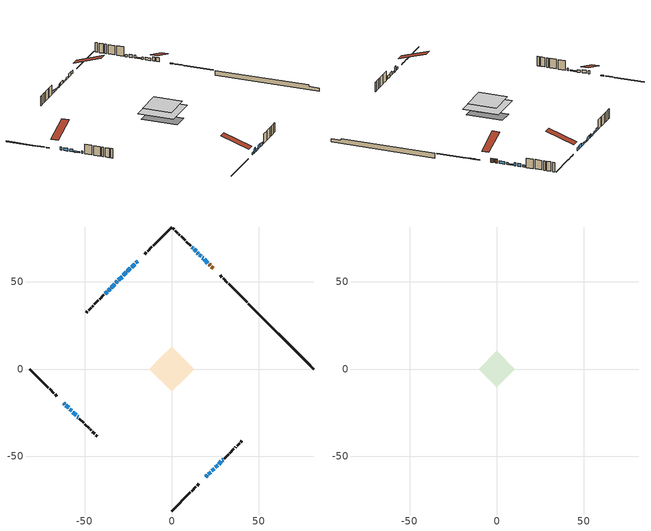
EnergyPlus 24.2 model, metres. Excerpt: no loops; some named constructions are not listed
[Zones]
conditioned space
 floor outside (Floor1 construction): -0.65,0 0,0.65 0.65,0 0,-0.65 z0.31
 floor outside (Floor2 construction): -5.39,0 0,5.39 5.39,0 0,-5.39 z0.31
 floor adiabatic (AdiabaticFloorConstruction): -12.8,0 0,12.8 12.8,0 0,-12.8 z2.75
 floor foundation (Slab1 construction): -9.38,3.66 -3.66,9.38 9.38,-3.66 3.66,-9.38 z-2.13
 wall outside (RimJoist1 construction): 0,-81.46 10.68,-70.78 / -81.46,0 -70.78,-10.68 / 0,81.46 -10.68,70.78 / 43.3,38.16 32.62,48.84 z0.31:0.61
 wall outside (RimJoist2 construction): 11.34,-70.12 13.88,-67.58 / -70.12,-11.34 -67.58,-13.88 / -11.34,70.12 -13.88,67.58 / 31.97,49.5 29.42,52.04 z0.31:0.61
 wall outside (RimJoist4 construction): 14.54,-66.92 15.59,-65.87 / -66.92,-14.54 -65.87,-15.59 / -14.54,66.92 -15.59,65.87 / 28.76,52.7 27.71,53.75 z0.31:0.61
 wall outside (AdiabaticWallConstruction 1): 23.74,57.72 22.7,58.76 / 22.05,59.42 21.42,60.05 z0.31:2.34
 wall outside (AdiabaticWallConstruction): 19.56,-61.9 20.4,-61.06 / 20.76,60.7 18.6,62.86 / -58.5,-22.96 -57.42,-24.04 / 29.08,-52.39 29.46,-52.01 / -54.17,-27.29 -53.64,-27.82 z0.31:1.53; -19.56,61.9 -20.64,60.82 / -28.44,53.02 -30.6,50.87 / -31.25,50.21 -32.12,49.35 / -60.67,-20.8 -59.16,-22.3 / 26.91,-54.55 28.42,-53.04 / 13.98,67.48 12.9,68.56 / -37.1,44.36 -38.26,43.21 z0.31:1.83; -21.3,60.16 -23.02,58.44 / 24.96,-56.5 26.25,-55.21 z0.31:2.14; -61.9,-19.56 -61.32,-20.14 / 15.22,66.25 14.64,66.82 z0.31:1.84; 17.95,63.51 17.5,63.96 / 12.25,69.21 11.49,69.97 z0.31:1.38; -23.68,57.78 -25.4,56.06 / 23.01,-58.45 24.3,-57.16 z0.31:1.23; -26.06,55.4 -27.78,53.68 / 16.84,64.62 15.87,65.59 / -32.77,48.69 -34.71,46.75 / -56.77,-24.7 -54.83,-26.64 z0.31:0.92; 21.06,-60.4 22.35,-59.11 z0.31:2.75; -35.37,46.09 -36.45,45.01 z0.31:1.33
 wall outside (Wall1 construction): 30.11,-51.35 32.61,-48.85 / -52.99,-28.47 -50.49,-30.98 / -38.91,42.55 -41.41,40.05 / 10.84,70.62 8.34,73.13 z0.31:5.19
 wall outside (Wall2 construction): 33.27,-48.19 35.64,-45.82 / -49.83,-31.63 -47.46,-34 / -42.07,39.39 -44.44,37.02 / 7.68,73.78 5.31,76.15 z0.31:5.19
 wall outside (Wall3 construction): 36.3,-45.17 36.84,-44.63 / -46.8,-34.66 -46.26,-35.2 / -45.1,36.37 -45.64,35.83 / 4.65,76.81 4.11,77.35 z0.31:5.19
 wall outside (Wall4 construction): 37.49,-43.97 38.89,-42.57 / -45.61,-35.86 -44.21,-37.25 / -46.29,35.17 -47.69,33.77 / 3.46,78.01 2.06,79.4 z0.31:5.19
 wall outside (Wall5 construction): 39.55,-41.91 40.29,-41.17 / -43.55,-37.91 -42.81,-38.65 / -48.35,33.11 -49.09,32.37 / 1.4,80.06 0.66,80.81 z0.31:5.19
 wall foundation (FoundationWall1 construction): 43.96,37.5,-2.13 43.96,37.5,0.31 77.71,3.75,0.31 77.71,3.75,-0.48 81.46,0,-0.48 81.46,0,-2.13
 window (WindowConstruction 20): 19.56,-61.9 20.4,-61.06 z0.31:1.53
 window (WindowConstruction 5): -19.56,61.9 -20.64,60.82 z0.31:1.83
 window (WindowConstruction 6): -21.3,60.16 -23.02,58.44 z0.31:2.14
 window (WindowConstruction 7): -61.9,-19.56 -61.32,-20.14 z0.31:1.83
 window (WindowConstruction 8): 20.76,60.7 18.6,62.86 z0.31:1.53
 window (WindowConstruction 9): 17.95,63.51 17.5,63.96 z0.31:1.38
 window (WindowConstruction 10): -23.68,57.78 -25.4,56.06 z0.31:1.22
 window (WindowConstruction 11): -26.06,55.4 -27.78,53.68 z0.31:0.92
 window (WindowConstruction 12): -28.44,53.02 -30.6,50.87 z0.31:1.83
 window (WindowConstruction 13): -31.25,50.21 -32.12,49.35 z0.31:1.83
 window (WindowConstruction 14): -60.67,-20.8 -59.16,-22.3 z0.31:1.83
 window (WindowConstruction 15): -58.5,-22.96 -57.42,-24.04 z0.31:1.53
 window (WindowConstruction 16): 21.06,-60.4 22.35,-59.11 z0.31:2.75
 window (WindowConstruction 17): 23.01,-58.45 24.3,-57.16 z0.31:1.22
 window (WindowConstruction 18): 24.96,-56.5 26.25,-55.21 z0.31:2.14
 window (WindowConstruction 19): 26.91,-54.55 28.42,-53.04 z0.31:1.83
 window (WindowConstruction 23): 16.84,64.62 15.87,65.59 z0.31:0.92
 window (WindowConstruction 24): -32.77,48.69 -34.71,46.75 z0.31:0.92
 window (WindowConstruction 21): 29.08,-52.39 29.45,-52.01 z0.31:1.53
 window (WindowConstruction 25): -56.77,-24.7 -54.83,-26.64 z0.31:0.92
 window (WindowConstruction 22): -54.17,-27.29 -53.64,-27.82 z0.31:1.53
 window (WindowConstruction): 15.22,66.25 14.64,66.82 z0.31:1.83
 window (WindowConstruction 1): 13.98,67.48 12.91,68.56 z0.31:1.83
 window (WindowConstruction 2): 12.25,69.21 11.49,69.97 z0.31:1.38
 window (WindowConstruction 3): -35.37,46.09 -36.45,45.02 z0.31:1.32
 window (WindowConstruction 4): -37.1,44.36 -38.25,43.21 z0.31:1.83
 door (Door): 23.74,57.72 22.7,58.76 z0.31:2.34
 door (Door 1): 22.05,59.42 21.42,60.05 z0.31:2.34
 ceiling adiabatic (AdiabaticFloorConstruction): 0,-12.8 12.8,0 0,12.8 -12.8,0 z2.75
attic - vented
 floor to conditioned space (Floor3 construction Reversed): -10.36,0 0,10.36 10.36,0 0,-10.36 z5.19
 roof outside (Roof1 construction): 18.91,-62.56,5.19 8.81,-52.46,9.94 6.15,-55.12,9.94 16.25,-65.22,5.19; -62.56,-18.91,5.19 -52.46,-8.81,9.94 -55.12,-6.15,9.94 -65.22,-16.25,5.19; -18.91,62.56,5.19 -8.81,52.46,9.94 -6.15,55.12,9.94 -16.25,65.22,5.19; 24.4,57.06,5.19 14.31,46.97,9.94 16.96,44.31,9.94 27.06,54.41,5.19
[Schedule:Day:Interval]
clothes dryer exhaust 0 schedule day: No, 01:00, 0.123457, 02:00, 0.0740741, 03:00, 0.0493827, 04:00, 0.0246914, 05:00, 0.0493827, 06:00, 0.0740741, 07:00, 0.197531, 08:00, 0.395062, 09:00, 0.592593, 10:00, 0.839506, 11:00, 0.962963, 12:00, 1, 13:00, 0.91358, 14:00, 0.82716, 15:00, 0.716049, 16:00, 0.753086, 17:00, 0.679012, 18:00, 0.666667, 20:00, 0.62963, 21:00, 0.641975, 22:00, 0.666667, 23:00, 0.54321, 24:00, 0.296296
clothes dryer exhaust 0 schedule default day; cooling season schedule day; cooling season schedule day 2; cooling season schedule default day; exterior lighting schedule default day; natural vent schedule default day: No, 24:00, 0
cooling season schedule day 1: No, 24:00, 1
exterior lighting schedule day 1: No, 01:00, 0.528571, 03:00, 0.488929, 05:00, 0.4625, 06:00, 0.515357, 07:00, 0.581429, 08:00, 0.541786, 09:00, 0.409643, 10:00, 0.330357, 12:00, 0.317143, 13:00, 0.330357, 14:00, 0.37, 15:00, 0.396429, 16:00, 0.4625, 17:00, 0.581429, 18:00, 0.74, 19:00, 0.845714, 20:00, 0.898571, 21:00, 0.925, 22:00, 0.858929, 23:00, 0.74, 24:00, 0.621071
exterior lighting schedule day 10: No, 01:00, 0.552381, 03:00, 0.510952, 05:00, 0.483333, 06:00, 0.538571, 07:00, 0.607619, 08:00, 0.56619, 09:00, 0.428095, 10:00, 0.345238, 12:00, 0.331429, 13:00, 0.345238, 14:00, 0.386667, 15:00, 0.414286, 16:00, 0.483333, 17:00, 0.607619, 18:00, 0.773333, 19:00, 0.88381, 20:00, 0.939048, 21:00, 0.966667, 22:00, 0.897619, 23:00, 0.773333, 24:00, 0.649048
exterior lighting schedule day 11: No, 01:00, 0.571429, 03:00, 0.528571, 05:00, 0.5, 06:00, 0.557143, 07:00, 0.628571, 08:00, 0.585714, 09:00, 0.442857, 10:00, 0.357143, 12:00, 0.342857, 13:00, 0.357143, 14:00, 0.4, 15:00, 0.428571, 16:00, 0.5, 17:00, 0.628571, 18:00, 0.8, 19:00, 0.914286, 20:00, 0.971429, 21:00, 1, 22:00, 0.928571, 23:00, 0.8, 24:00, 0.671429
exterior lighting schedule day 2: No, 01:00, 0.485714, 03:00, 0.449286, 05:00, 0.425, 06:00, 0.473571, 07:00, 0.534286, 08:00, 0.497857, 09:00, 0.376429, 10:00, 0.303571, 12:00, 0.291429, 13:00, 0.303571, 14:00, 0.34, 15:00, 0.364286, 16:00, 0.425, 17:00, 0.534286, 18:00, 0.68, 19:00, 0.777143, 20:00, 0.825714, 21:00, 0.85, 22:00, 0.789286, 23:00, 0.68, 24:00, 0.570714
exterior lighting schedule day 3: No, 01:00, 0.442857, 03:00, 0.409643, 05:00, 0.3875, 06:00, 0.431786, 07:00, 0.487143, 08:00, 0.453929, 09:00, 0.343214, 10:00, 0.276786, 12:00, 0.265714, 13:00, 0.276786, 14:00, 0.31, 15:00, 0.332143, 16:00, 0.3875, 17:00, 0.487143, 18:00, 0.62, 19:00, 0.708571, 20:00, 0.752857, 21:00, 0.775, 22:00, 0.719643, 23:00, 0.62, 24:00, 0.520357
exterior lighting schedule day 4: No, 01:00, 0.4, 03:00, 0.37, 05:00, 0.35, 06:00, 0.39, 07:00, 0.44, 08:00, 0.41, 09:00, 0.31, 10:00, 0.25, 12:00, 0.24, 13:00, 0.25, 14:00, 0.28, 15:00, 0.3, 16:00, 0.35, 17:00, 0.44, 18:00, 0.56, 19:00, 0.64, 20:00, 0.68, 21:00, 0.7, 22:00, 0.65, 23:00, 0.56, 24:00, 0.47
exterior lighting schedule day 5: No, 01:00, 0.380952, 03:00, 0.352381, 05:00, 0.333333, 06:00, 0.371429, 07:00, 0.419048, 08:00, 0.390476, 09:00, 0.295238, 10:00, 0.238095, 12:00, 0.228571, 13:00, 0.238095, 14:00, 0.266667, 15:00, 0.285714, 16:00, 0.333333, 17:00, 0.419048, 18:00, 0.533333, 19:00, 0.609524, 20:00, 0.647619, 21:00, 0.666667, 22:00, 0.619048, 23:00, 0.533333, 24:00, 0.447619
exterior lighting schedule day 6: No, 01:00, 0.390476, 03:00, 0.36119, 05:00, 0.341667, 06:00, 0.380714, 07:00, 0.429524, 08:00, 0.400238, 09:00, 0.302619, 10:00, 0.244048, 12:00, 0.234286, 13:00, 0.244048, 14:00, 0.273333, 15:00, 0.292857, 16:00, 0.341667, 17:00, 0.429524, 18:00, 0.546667, 19:00, 0.624762, 20:00, 0.66381, 21:00, 0.683333, 22:00, 0.634524, 23:00, 0.546667, 24:00, 0.45881
exterior lighting schedule day 7: No, 01:00, 0.419048, 03:00, 0.387619, 05:00, 0.366667, 06:00, 0.408571, 07:00, 0.460952, 08:00, 0.429524, 09:00, 0.324762, 10:00, 0.261905, 12:00, 0.251429, 13:00, 0.261905, 14:00, 0.293333, 15:00, 0.314286, 16:00, 0.366667, 17:00, 0.460952, 18:00, 0.586667, 19:00, 0.670476, 20:00, 0.712381, 21:00, 0.733333, 22:00, 0.680952, 23:00, 0.586667, 24:00, 0.492381
exterior lighting schedule day 8: No, 01:00, 0.466667, 03:00, 0.431667, 05:00, 0.408333, 06:00, 0.455, 07:00, 0.513333, 08:00, 0.478333, 09:00, 0.361667, 10:00, 0.291667, 12:00, 0.28, 13:00, 0.291667, 14:00, 0.326667, 15:00, 0.35, 16:00, 0.408333, 17:00, 0.513333, 18:00, 0.653333, 19:00, 0.746667, 20:00, 0.793333, 21:00, 0.816667, 22:00, 0.758333, 23:00, 0.653333, 24:00, 0.548333
exterior lighting schedule day 9: No, 01:00, 0.509524, 03:00, 0.47131, 05:00, 0.445833, 06:00, 0.496786, 07:00, 0.560476, 08:00, 0.522262, 09:00, 0.394881, 10:00, 0.318452, 12:00, 0.305714, 13:00, 0.318452, 14:00, 0.356667, 15:00, 0.382143, 16:00, 0.445833, 17:00, 0.560476, 18:00, 0.713333, 19:00, 0.815238, 20:00, 0.86619, 21:00, 0.891667, 22:00, 0.827976, 23:00, 0.713333, 24:00, 0.59869
[Schedule:Week:Daily]
clothes dryer exhaust 0 schedule Week Rule - Jan1-Dec31: clothes dryer exhaust 0 schedule day, clothes dryer exhaust 0 schedule day, clothes dryer exhaust 0 schedule day, clothes dryer exhaust 0 schedule day, clothes dryer exhaust 0 schedule day, clothes dryer exhaust 0 schedule day, clothes dryer exhaust 0 schedule day, clothes dryer exhaust 0 schedule default day, clothes dryer exhaust 0 schedule default day, clothes dryer exhaust 0 schedule default day, clothes dryer exhaust 0 schedule default day, clothes dryer exhaust 0 schedule default day
cooling season schedule Week Rule - Jan1-May26: cooling season schedule day, cooling season schedule day, cooling season schedule day, cooling season schedule day, cooling season schedule day, cooling season schedule day, cooling season schedule day, cooling season schedule default day, cooling season schedule default day, cooling season schedule default day, cooling season schedule default day, cooling season schedule default day
cooling season schedule Week Rule - May27-Jun2: cooling season schedule day, cooling season schedule day, cooling season schedule day, cooling season schedule day, cooling season schedule day, cooling season schedule day 1, cooling season schedule day 1, cooling season schedule default day, cooling season schedule default day, cooling season schedule default day, cooling season schedule default day, cooling season schedule default day
cooling season schedule Week Rule - Jun3-Aug25: cooling season schedule day 1, cooling season schedule day 1, cooling season schedule day 1, cooling season schedule day 1, cooling season schedule day 1, cooling season schedule day 1, cooling season schedule day 1, cooling season schedule default day, cooling season schedule default day, cooling season schedule default day, cooling season schedule default day, cooling season schedule default day
cooling season schedule Week Rule - Aug26-Sep1: cooling season schedule day 1, cooling season schedule day 1, cooling season schedule day 1, cooling season schedule day 1, cooling season schedule day 1, cooling season schedule day 1, cooling season schedule day 2, cooling season schedule default day, cooling season schedule default day, cooling season schedule default day, cooling season schedule default day, cooling season schedule default day
cooling season schedule Week Rule - Sep2-Dec31: cooling season schedule day 2, cooling season schedule day 2, cooling season schedule day 2, cooling season schedule day 2, cooling season schedule day 2, cooling season schedule day 2, cooling season schedule day 2, cooling season schedule default day, cooling season schedule default day, cooling season schedule default day, cooling season schedule default day, cooling season schedule default day
exterior lighting schedule Week Rule - Feb4-Feb24: exterior lighting schedule day 1, exterior lighting schedule day 1, exterior lighting schedule day 1, exterior lighting schedule day 1, exterior lighting schedule day 1, exterior lighting schedule day 1, exterior lighting schedule day 1, exterior lighting schedule default day, exterior lighting schedule default day, exterior lighting schedule default day, exterior lighting schedule default day, exterior lighting schedule default day
exterior lighting schedule Week Rule - Feb25-Mar3: exterior lighting schedule day 1, exterior lighting schedule day 1, exterior lighting schedule day 1, exterior lighting schedule day 1, exterior lighting schedule day 2, exterior lighting schedule day 2, exterior lighting schedule day 2, exterior lighting schedule default day, exterior lighting schedule default day, exterior lighting schedule default day, exterior lighting schedule default day, exterior lighting schedule default day
exterior lighting schedule Week Rule - Mar4-Mar31: exterior lighting schedule day 2, exterior lighting schedule day 2, exterior lighting schedule day 2, exterior lighting schedule day 2, exterior lighting schedule day 2, exterior lighting schedule day 2, exterior lighting schedule day 2, exterior lighting schedule default day, exterior lighting schedule default day, exterior lighting schedule default day, exterior lighting schedule default day, exterior lighting schedule default day
exterior lighting schedule Week Rule - Apr1-Apr28: exterior lighting schedule day 3, exterior lighting schedule day 3, exterior lighting schedule day 3, exterior lighting schedule day 3, exterior lighting schedule day 3, exterior lighting schedule day 3, exterior lighting schedule day 3, exterior lighting schedule default day, exterior lighting schedule default day, exterior lighting schedule default day, exterior lighting schedule default day, exterior lighting schedule default day
exterior lighting schedule Week Rule - Apr29-May5: exterior lighting schedule day 3, exterior lighting schedule day 3, exterior lighting schedule day 4, exterior lighting schedule day 4, exterior lighting schedule day 4, exterior lighting schedule day 4, exterior lighting schedule day 4, exterior lighting schedule default day, exterior lighting schedule default day, exterior lighting schedule default day, exterior lighting schedule default day, exterior lighting schedule default day
exterior lighting schedule Week Rule - May6-May26: exterior lighting schedule day 4, exterior lighting schedule day 4, exterior lighting schedule day 4, exterior lighting schedule day 4, exterior lighting schedule day 4, exterior lighting schedule day 4, exterior lighting schedule day 4, exterior lighting schedule default day, exterior lighting schedule default day, exterior lighting schedule default day, exterior lighting schedule default day, exterior lighting schedule default day
exterior lighting schedule Week Rule - May27-Jun2: exterior lighting schedule day 4, exterior lighting schedule day 4, exterior lighting schedule day 4, exterior lighting schedule day 4, exterior lighting schedule day 4, exterior lighting schedule day 5, exterior lighting schedule day 5, exterior lighting schedule default day, exterior lighting schedule default day, exterior lighting schedule default day, exterior lighting schedule default day, exterior lighting schedule default day
exterior lighting schedule Week Rule - Jun3-Jun30: exterior lighting schedule day 5, exterior lighting schedule day 5, exterior lighting schedule day 5, exterior lighting schedule day 5, exterior lighting schedule day 5, exterior lighting schedule day 5, exterior lighting schedule day 5, exterior lighting schedule default day, exterior lighting schedule default day, exterior lighting schedule default day, exterior lighting schedule default day, exterior lighting schedule default day
exterior lighting schedule Week Rule - Jul1-Jul28: exterior lighting schedule day 6, exterior lighting schedule day 6, exterior lighting schedule day 6, exterior lighting schedule day 6, exterior lighting schedule day 6, exterior lighting schedule day 6, exterior lighting schedule day 6, exterior lighting schedule default day, exterior lighting schedule default day, exterior lighting schedule default day, exterior lighting schedule default day, exterior lighting schedule default day
exterior lighting schedule Week Rule - Jul29-Aug4: exterior lighting schedule day 6, exterior lighting schedule day 6, exterior lighting schedule day 6, exterior lighting schedule day 7, exterior lighting schedule day 7, exterior lighting schedule day 7, exterior lighting schedule day 7, exterior lighting schedule default day, exterior lighting schedule default day, exterior lighting schedule default day, exterior lighting schedule default day, exterior lighting schedule default day
exterior lighting schedule Week Rule - Aug5-Aug25: exterior lighting schedule day 7, exterior lighting schedule day 7, exterior lighting schedule day 7, exterior lighting schedule day 7, exterior lighting schedule day 7, exterior lighting schedule day 7, exterior lighting schedule day 7, exterior lighting schedule default day, exterior lighting schedule default day, exterior lighting schedule default day, exterior lighting schedule default day, exterior lighting schedule default day
exterior lighting schedule Week Rule - Aug26-Sep1: exterior lighting schedule day 7, exterior lighting schedule day 7, exterior lighting schedule day 7, exterior lighting schedule day 7, exterior lighting schedule day 7, exterior lighting schedule day 7, exterior lighting schedule day 8, exterior lighting schedule default day, exterior lighting schedule default day, exterior lighting schedule default day, exterior lighting schedule default day, exterior lighting schedule default day
exterior lighting schedule Week Rule - Sep2-Sep29: exterior lighting schedule day 8, exterior lighting schedule day 8, exterior lighting schedule day 8, exterior lighting schedule day 8, exterior lighting schedule day 8, exterior lighting schedule day 8, exterior lighting schedule day 8, exterior lighting schedule default day, exterior lighting schedule default day, exterior lighting schedule default day, exterior lighting schedule default day, exterior lighting schedule default day
exterior lighting schedule Week Rule - Sep30-Oct6: exterior lighting schedule day 8, exterior lighting schedule day 9, exterior lighting schedule day 9, exterior lighting schedule day 9, exterior lighting schedule day 9, exterior lighting schedule day 9, exterior lighting schedule day 9, exterior lighting schedule default day, exterior lighting schedule default day, exterior lighting schedule default day, exterior lighting schedule default day, exterior lighting schedule default day
exterior lighting schedule Week Rule - Oct7-Oct27: exterior lighting schedule day 9, exterior lighting schedule day 9, exterior lighting schedule day 9, exterior lighting schedule day 9, exterior lighting schedule day 9, exterior lighting schedule day 9, exterior lighting schedule day 9, exterior lighting schedule default day, exterior lighting schedule default day, exterior lighting schedule default day, exterior lighting schedule default day, exterior lighting schedule default day
exterior lighting schedule Week Rule - Oct28-Nov3: exterior lighting schedule day 9, exterior lighting schedule day 9, exterior lighting schedule day 9, exterior lighting schedule day 9, exterior lighting schedule day 10, exterior lighting schedule day 10, exterior lighting schedule day 10, exterior lighting schedule default day, exterior lighting schedule default day, exterior lighting schedule default day, exterior lighting schedule default day, exterior lighting schedule default day
exterior lighting schedule Week Rule - Nov4-Nov24: exterior lighting schedule day 10, exterior lighting schedule day 10, exterior lighting schedule day 10, exterior lighting schedule day 10, exterior lighting schedule day 10, exterior lighting schedule day 10, exterior lighting schedule day 10, exterior lighting schedule default day, exterior lighting schedule default day, exterior lighting schedule default day, exterior lighting schedule default day, exterior lighting schedule default day
exterior lighting schedule Week Rule - Nov25-Dec1: exterior lighting schedule day 10, exterior lighting schedule day 10, exterior lighting schedule day 10, exterior lighting schedule day 10, exterior lighting schedule day 10, exterior lighting schedule day 10, exterior lighting schedule day 11, exterior lighting schedule default day, exterior lighting schedule default day, exterior lighting schedule default day, exterior lighting schedule default day, exterior lighting schedule default day
exterior lighting schedule Week Rule - Dec2-Dec31: exterior lighting schedule day 11, exterior lighting schedule day 11, exterior lighting schedule day 11, exterior lighting schedule day 11, exterior lighting schedule day 11, exterior lighting schedule day 11, exterior lighting schedule day 11, exterior lighting schedule default day, exterior lighting schedule default day, exterior lighting schedule default day, exterior lighting schedule default day, exterior lighting schedule default day
natural vent schedule Week Rule - Jan1-Dec31: natural vent schedule default day, natural vent schedule default day, natural vent schedule default day, natural vent schedule default day, natural vent schedule default day, natural vent schedule default day, natural vent schedule default day, natural vent schedule default day, natural vent schedule default day, natural vent schedule default day, natural vent schedule default day, natural vent schedule default day
[Schedule:Year]
clothes dryer exhaust 0 schedule: clothes dryer exhaust 0 schedule Week Rule - Jan1-Dec31, 1, 1, 12, 31
cooling season schedule: cooling season schedule Week Rule - Jan1-May26, 1, 1, 5, 26, cooling season schedule Week Rule - May27-Jun2, 5, 27, 6, 2, cooling season schedule Week Rule - Jun3-Aug25, 6, 3, 8, 25, cooling season schedule Week Rule - Aug26-Sep1, 8, 26, 9, 1, cooling season schedule Week Rule - Sep2-Dec31, 9, 2, 12, 31
natural vent schedule: natural vent schedule Week Rule - Jan1-Dec31, 1, 1, 12, 31
